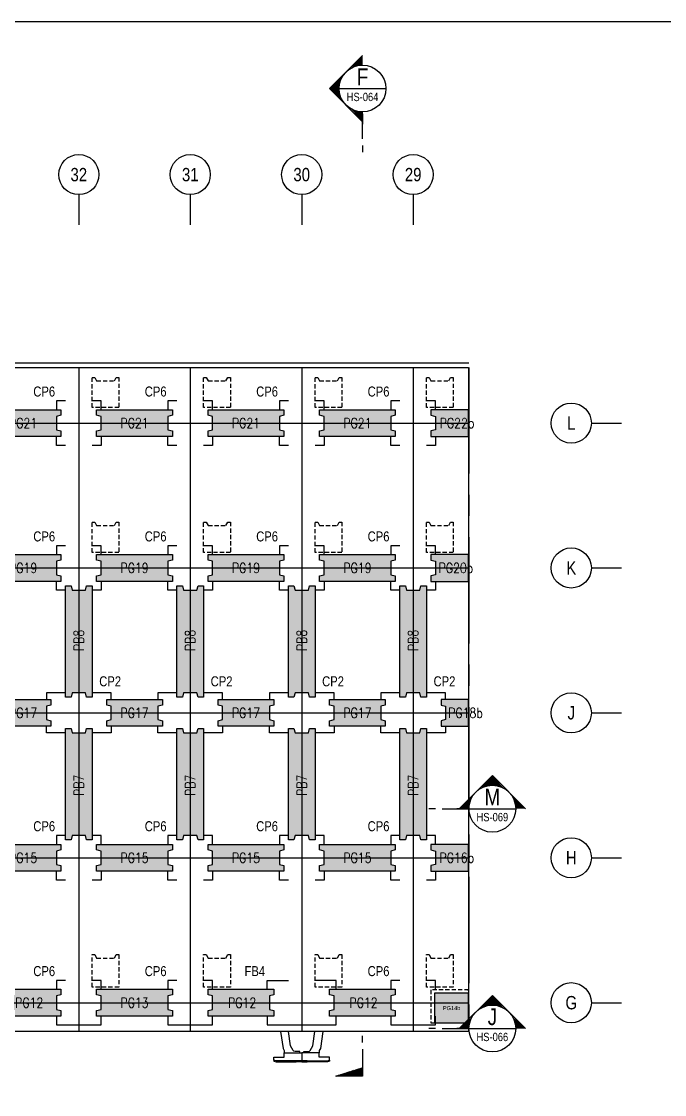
# Model space of a CAD drawing. Header units: millimetres. Extents: x 4668 to 40173, y -3560 to 14620.
# Drawn here: x 20074 to 22959, y 9806 to 14620 of the extents above; entities that cross this region are included whole.
import ezdxf
from ezdxf import colors
from ezdxf.entities.mleader import LeaderData, LeaderLine
from ezdxf.enums import TextEntityAlignment as Align
from ezdxf.math import Vec2, Vec3

# ---------------------------------------------------------------- set-up
doc = ezdxf.new("R2010")
doc.units = ezdxf.units.MM
for name, pattern in [('CENTER', [50.8, 31.75, -6.35, 6.35, -6.35]), ('DASHED', [19.05, 12.7, -6.35]), ('HIDDEN', [9.525, 6.35, -3.175])]:
    doc.linetypes.add(name, pattern=pattern)
doc.layers.get('0').transparency = 0.5
for name, color, linetype in [('DIM_03', 1, 'Continuous'), ('HB_SYMBOLS', 7, 'Continuous'), ('場鑄梁', 4, 'Continuous'), ('場鑄梁_虛線', 4, 'Continuous'), ('大樑編號', 2, 'Continuous'), ('底圖', 7, 'Continuous'), ('防舷材', 7, 'Continuous'), ('預鑄梁', 7, 'Continuous'), ('預鑄梁_TXT', 2, 'Continuous'), ('預鑄梁_外緣', 7, 'Continuous'), ('預鑄樁帽', 6, 'Continuous'), ('預鑄樁帽_TXT', 2, 'Continuous')]:
    doc.layers.add(name, color=color, linetype=linetype)
doc.layers.add('HB_0', color=7, linetype='Continuous', transparency=0.5)
doc.layers.add('預鑄梁_HATCH', color=253, linetype='Continuous', transparency=0.5)
doc.layers.get('預鑄樁帽').off()
doc.styles.get("Standard").update_dxf_attribs({"font": 'arial.ttf'})
doc.styles.add('結構平面-V3$0$STANDARD', font='ROMANS', dxfattribs={"width": 0.8, "bigfont": 'LCHINA.shx'})

# ---------------------------------------------------------------- blocks, each defined once
blk = doc.blocks.new('gr_t')
at = {"layer": 'HB_SYMBOLS', "color": 4, "linetype": 'Continuous'}
blk.add_line((0, -6), (0, -15), dxfattribs=at)
blk.add_circle((0, 0), 6, dxfattribs=at)
at = {"layer": 'HB_SYMBOLS', "color": 4, "linetype": 'Continuous', "width": 0.8}
blk.add_attdef('A', text='', height=4.5, dxfattribs=at).set_placement((0, 0), align=Align.MIDDLE)
blk = doc.blocks.new('HP1250-flat-1')
at = {"color": 7, "linetype": 'Continuous'}
for points in [[(-0.947, 1.35), (-0.838, 0.601), (-0.78, 0.5), (-0.78, 0.4)], [(0.947, 1.35), (0.838, 0.601), (0.78, 0.5), (0.78, 0.4)]]:
    blk.add_lwpolyline(points, dxfattribs=at)
for points in [[(-0.09, 0.4), (-0.09, 0.457, 0.414214), (-0.095, 0.462), (-0.298, 0.462, -0.272631), (-0.385, 0.512), (-0.5, 0.715), (-0.594, 1.35)], [(0.09, 0.4), (0.09, 0.457, -0.414214), (0.095, 0.462), (0.298, 0.462, 0.272631), (0.385, 0.512), (0.5, 0.715), (0.594, 1.35)]]:
    blk.add_lwpolyline(points, format="xyb", dxfattribs=at)
for points in [[(0, 0.4), (0, 0.04), (-1.144, 0.04), (-1.25, 0.072), (-1.25, 0.2), (-0.78, 0.2), (-0.78, 0.4)], [(-1.15, 0), (-0.75, 0), (-0.75, 0.04), (-1.144, 0.04), (-1.25, 0.072), (-1.25, 0.03)], [(-0.75, 0.04), (-0.75, 0), (-0.25, 0), (-0.25, 0.04)], [(0, 0.04), (0, 0), (-0.25, 0), (-0.25, 0.04)], [(0, 0.4), (0, 0.04), (1.144, 0.04), (1.25, 0.072), (1.25, 0.2), (0.78, 0.2), (0.78, 0.4)], [(0, 0.04), (0, 0), (0.25, 0), (0.25, 0.04)], [(0.75, 0.04), (0.75, 0), (0.25, 0), (0.25, 0.04)], [(1.15, 0), (0.75, 0), (0.75, 0.04), (1.144, 0.04), (1.25, 0.072), (1.25, 0.03)]]:
    blk.add_lwpolyline(points, close=True, dxfattribs=at)
blk = doc.blocks.new('CP2')
at = {"layer": '預鑄樁帽_TXT', "linetype": 'Continuous', "width": 0.8}
blk.add_text('CP2', height=45, dxfattribs=at).set_placement((-14.5, 241.6), align=Align.MIDDLE)
blk = doc.blocks.new('*X499')
at = {"color": 0, "linetype": 'Continuous'}
for p, q in [((79.88, 269.21), (80.31, 269.64)), ((80.06, 269.21), (80.57, 269.72)), ((80.24, 269.21), (80.83, 269.8)), ((80.41, 269.21), (81.09, 269.88)), ((80.59, 269.21), (81.34, 269.96)), ((80.77, 269.21), (81.6, 270.04)), ((80.94, 269.21), (81.86, 270.12)), ((81.12, 269.21), (82.11, 270.2)), ((81.3, 269.21), (82.37, 270.29)), ((81.47, 269.21), (82.63, 270.37)), ((81.65, 269.21), (82.89, 270.45)), ((81.83, 269.21), (83.14, 270.53)), ((82, 269.21), (83.4, 270.61)), ((82.18, 269.21), (83.66, 270.69)), ((82.36, 269.21), (83.91, 270.77)), ((82.53, 269.21), (84.17, 270.85)), ((82.71, 269.21), (84.43, 270.93)), ((82.89, 269.21), (84.69, 271.01)), ((83.06, 269.21), (84.94, 271.09)), ((83.24, 269.21), (85.2, 271.17)), ((83.42, 269.21), (85.46, 271.25)), ((83.59, 269.21), (85.71, 271.33)), ((83.77, 269.21), (85.97, 271.41)), ((83.95, 269.21), (86.23, 271.49)), ((84.12, 269.21), (86.49, 271.57)), ((84.3, 269.21), (86.74, 271.65)), ((84.48, 269.21), (86.93, 271.66)), ((84.65, 269.21), (86.93, 271.48)), ((84.83, 269.21), (86.93, 271.31)), ((85.01, 269.21), (86.93, 271.13)), ((85.19, 269.21), (86.93, 270.95)), ((85.36, 269.21), (86.93, 270.78)), ((85.54, 269.21), (86.93, 270.6)), ((85.72, 269.21), (86.93, 270.42)), ((85.89, 269.21), (86.93, 270.25)), ((86.07, 269.21), (86.93, 270.07)), ((86.25, 269.21), (86.93, 269.89)), ((86.42, 269.21), (86.93, 269.72)), ((79, 269.21), (79.03, 269.24)), ((79.17, 269.21), (79.29, 269.32)), ((79.35, 269.21), (79.54, 269.4)), ((79.53, 269.21), (79.8, 269.48)), ((79.71, 269.21), (80.06, 269.56)), ((86.6, 269.21), (86.93, 269.54)), ((86.78, 269.21), (86.93, 269.36))]:
    blk.add_line(p, q, dxfattribs=at)
blk = doc.blocks.new('SEND-n')
at = {"color": 3}
for p, q in [((8, 0), (0, 0)), ((10, 0), (12, 0))]:
    blk.add_line(p, q, dxfattribs=at)
at = {"color": 2, "linetype": 'Continuous'}
blk.add_lwpolyline([(0, 0), (0, 8), (2.5, 0)], close=True, dxfattribs=at)
at = {"color": 2, "linetype": 'Continuous', "rotation": 270}
blk.add_blockref('*X499', (-269.21, 86.93), dxfattribs=at)
blk = doc.blocks.new('SEC2U0-n')
at = {"color": 2, "linetype": 'Continuous'}
for p, q in [((-9.9, 0), (0, 9.9)), ((0, 9.9), (9.9, 0)), ((-7.51, 0), (-10.62, 0))]:
    blk.add_line(p, q, dxfattribs=at)
at = {"color": 3}
for p, q in [((-17, 0), (-19, 0)), ((-15, 0), (-7, 0))]:
    blk.add_line(p, q, dxfattribs=at)
at = {"color": 2, "linetype": 'Continuous'}
blk.add_circle((0, 0), 7, dxfattribs=at)
for points in [[(0, 9.9), (-3.5, 6.06), (-4.95, 4.95), (-4.26, 5.55)], [(0, 9.9), (-1.81, 6.76), (-3.5, 6.06), (-1.81, 6.76)], [(0, 9.9), (0, 7), (-1.81, 6.76), (-0.91, 6.94)], [(0, 9.9), (3.5, 6.06), (4.95, 4.95), (4.26, 5.55)], [(0, 9.9), (1.81, 6.76), (3.5, 6.06), (1.81, 6.76)], [(0, 9.9), (0, 7), (1.81, 6.76), (0.91, 6.94)], [(-9.9, 0), (-6.06, 3.5), (-4.95, 4.95), (-5.55, 4.26)], [(-9.9, 0), (-6.76, 1.81), (-6.06, 3.5), (-6.76, 1.81)], [(9.9, 0), (6.06, 3.5), (4.95, 4.95), (5.55, 4.26)], [(9.9, 0), (6.76, 1.81), (6.06, 3.5), (6.76, 1.81)], [(-9.9, 0), (-7, 0), (-6.76, 1.81), (-6.94, 0.91)], [(9.9, 0), (7, 0), (6.76, 1.81), (6.94, 0.91)]]:
    blk.add_solid(points, dxfattribs=at)
blk = doc.blocks.new('ST-n')
at = {"color": 2}
blk.add_line((-7, 0), (7, 0), dxfattribs=at)
blk.add_circle((0, 0), 7, dxfattribs=at)
at = {"color": 3, "width": 0.8}
blk.add_attdef('A', text='', height=4.5, dxfattribs=at).set_placement((0, 3.5), align=Align.MIDDLE)
at = {"color": 1, "width": 0.8}
blk.add_attdef('HB2002', text='', height=2.5, dxfattribs=at).set_placement((0, -2.5), align=Align.MIDDLE)
blk = doc.blocks.new('CP6')
at = {"layer": '預鑄樁帽_TXT', "linetype": 'Continuous', "width": 0.8}
blk.add_text('CP6', height=45, dxfattribs=at).set_placement((-265.3, 251.6), align=Align.MIDDLE)
blk = doc.blocks.new('FB4')
at = {"layer": '預鑄樁帽_TXT', "linetype": 'Continuous', "width": 0.8}
blk.add_text('FB4', height=45, dxfattribs=at).set_placement((-365.3, 241.6), align=Align.MIDDLE)
blk = doc.blocks.new('PB6')
at = {"layer": 'HB_0', "color": 1, "linetype": 'HIDDEN', "ltscale": 3}
blk.add_lwpolyline([(0, 0), (0, 146), (12, 146), (20, 130), (100, 130), (108, 146), (120, 146), (120, 0), (0, 0)], dxfattribs=at)
blk = doc.blocks.new('PB7')
at = {"layer": '預鑄梁_HATCH'}
blk.add_hatch(color=256, dxfattribs=at).paths.add_polyline_path([(-120, 10), (-95, 10), (-90, 30), (-30, 30), (-25, 10), (0, 10), (0, 510), (-25, 510), (-30, 490), (-90, 490), (-95, 510), (-120, 510)])
at = {"layer": '預鑄梁', "linetype": 'DASHED', "ltscale": 50}
blk.add_lwpolyline([(0, 10), (-25, 10), (-30, 30), (-90, 30), (-95, 10), (-120, 10), (-120, 510), (-95, 510), (-90, 490), (-30, 490), (-25, 510), (0, 510), (0, 10)], dxfattribs=at)
at = {"layer": '預鑄梁_外緣'}
blk.add_lwpolyline([(0, 10), (-25, 10), (-30, 30), (-90, 30), (-95, 10), (-120, 10), (-120, 510), (-95, 510), (-90, 490), (-30, 490), (-25, 510), (0, 510), (0, 10)], dxfattribs=at)
at = {"layer": '預鑄梁_TXT', "linetype": 'Continuous', "style": '結構平面-V3$0$STANDARD', "width": 0.8}
blk.add_text('PB7', height=45, rotation=90, dxfattribs=at).set_placement((-60, 255), align=Align.MIDDLE)
blk = doc.blocks.new('PB8')
at = {"layer": '預鑄梁_HATCH'}
blk.add_hatch(color=256, dxfattribs=at).paths.add_polyline_path([(-95, 500), (-120, 500), (-120, 0), (-95, 0), (-90, 20), (-30, 20), (-25, 0), (0, 0), (0, 500), (-25, 500), (-30, 480), (-90, 480)])
at = {"layer": '預鑄梁', "linetype": 'DASHED', "ltscale": 50}
blk.add_lwpolyline([(0, 0), (-25, 0), (-30, 20), (-90, 20), (-95, 0), (-120, 0), (-120, 500), (-95, 500), (-90, 480), (-30, 480), (-25, 500), (0, 500), (0, 0)], dxfattribs=at)
at = {"layer": '預鑄梁_外緣'}
blk.add_lwpolyline([(0, 0), (-25, 0), (-30, 20), (-90, 20), (-95, 0), (-120, 0), (-120, 500), (-95, 500), (-90, 480), (-30, 480), (-25, 500), (0, 500), (0, 0)], dxfattribs=at)
at = {"layer": '預鑄梁_TXT', "linetype": 'Continuous', "style": '結構平面-V3$0$STANDARD', "width": 0.8}
blk.add_text('PB8', height=45, rotation=90, dxfattribs=at).set_placement((-60, 255), align=Align.MIDDLE)
blk = doc.blocks.new('PB9')
at = {"layer": 'HB_0', "color": 1, "linetype": 'HIDDEN', "ltscale": 3}
blk.add_lwpolyline([(0, 136), (12, 136), (20, 120), (100, 120), (108, 136), (120, 136), (120, 0), (0, 0)], close=True, dxfattribs=at)
blk = doc.blocks.new('PB10')
at = {"layer": 'HB_0', "color": 1, "linetype": 'HIDDEN', "ltscale": 3}
blk.add_lwpolyline([(0, 135), (12, 135), (20, 119), (100, 119), (108, 135), (120, 135), (120, 0), (0, 0)], close=True, dxfattribs=at)
blk = doc.blocks.new('PG12')
at = {"layer": '預鑄梁_HATCH'}
blk.add_hatch(color=256, dxfattribs=at).paths.add_polyline_path([(295, 0), (295, 25), (275, 30), (275, 90), (295, 95), (295, 120), (0, 120), (0, 95), (20, 90), (20, 30), (0, 25), (0, 0)])
at = {"layer": '預鑄梁', "linetype": 'DASHED', "ltscale": 50}
blk.add_lwpolyline([(0, 0), (0, 25), (20, 30), (20, 90), (0, 95), (0, 120), (295, 120), (295, 95), (275, 90), (275, 30), (295, 25), (295, 0), (0, 0)], dxfattribs=at)
at = {"layer": '預鑄梁_外緣'}
blk.add_lwpolyline([(0, 0), (0, 25), (20, 30), (20, 90), (0, 95), (0, 120), (295, 120), (295, 95), (275, 90), (275, 30), (295, 25), (295, 0), (0, 0)], dxfattribs=at)
at = {"layer": '預鑄梁_TXT', "linetype": 'Continuous', "style": '結構平面-V3$0$STANDARD', "width": 0.8}
blk.add_text('PG12', height=45, rotation=0, dxfattribs=at).set_placement((152.5, 60), align=Align.MIDDLE)
blk = doc.blocks.new('PG13')
at = {"layer": '預鑄梁_HATCH'}
blk.add_hatch(color=256, dxfattribs=at).paths.add_polyline_path([(350, 0), (350, 25), (330, 30), (330, 90), (350, 95), (350, 120), (10, 120), (10, 95), (30, 90), (30, 30), (10, 25), (10, 0)])
at = {"layer": '預鑄梁', "linetype": 'DASHED', "ltscale": 50}
blk.add_lwpolyline([(10, 0), (10, 25), (30, 30), (30, 90), (10, 95), (10, 120), (350, 120), (350, 95), (330, 90), (330, 30), (350, 25), (350, 0), (10, 0)], dxfattribs=at)
at = {"layer": '預鑄梁_外緣'}
blk.add_lwpolyline([(10, 0), (10, 25), (30, 30), (30, 90), (10, 95), (10, 120), (350, 120), (350, 95), (330, 90), (330, 30), (350, 25), (350, 0), (10, 0)], dxfattribs=at)
at = {"layer": '預鑄梁_TXT', "linetype": 'Continuous', "style": '結構平面-V3$0$STANDARD', "width": 0.8}
blk.add_text('PG13', height=45, rotation=0, dxfattribs=at).set_placement((180, 60), align=Align.MIDDLE)
blk = doc.blocks.new('PG14b')
at = {"layer": 'HB_0'}
h = blk.add_hatch(color=253, dxfattribs=at)
h.dxf.hatch_style = 1
h.paths.add_polyline_path([(0, 102), (-153, 102), (-153, -30), (0, -30)])
at = {"layer": 'HB_0', "color": 1, "linetype": 'HIDDEN', "ltscale": 3}
blk.add_lwpolyline([(-169, -30), (0, -30), (0, 118), (-169, 118)], close=True, dxfattribs=at)
at = {"layer": 'HB_0', "color": 7}
blk.add_lwpolyline([(-153, -30), (0, -30), (0, 102), (-153, 102)], close=True, dxfattribs=at)
at = {"layer": '大樑編號', "linetype": 'Continuous', "width": 0.8}
blk.add_text('PG14b', height=18, rotation=360, dxfattribs=at).set_placement((-76.5, 36), align=Align.MIDDLE)
blk = doc.blocks.new('PG15')
at = {"layer": '預鑄梁_HATCH'}
blk.add_hatch(color=256, dxfattribs=at).paths.add_polyline_path([(10, 25), (10, 0), (350, 0), (350, 25), (330, 30), (330, 90), (350, 95), (350, 120), (10, 120), (10, 95), (30, 90), (30, 30)])
at = {"layer": '預鑄梁', "linetype": 'DASHED', "ltscale": 50}
blk.add_lwpolyline([(10, 0), (10, 25), (30, 30), (30, 90), (10, 95), (10, 120), (350, 120), (350, 95), (330, 90), (330, 30), (350, 25), (350, 0), (10, 0)], dxfattribs=at)
at = {"layer": '預鑄梁_外緣'}
blk.add_lwpolyline([(10, 0), (10, 25), (30, 30), (30, 90), (10, 95), (10, 120), (350, 120), (350, 95), (330, 90), (330, 30), (350, 25), (350, 0), (10, 0)], dxfattribs=at)
at = {"layer": '預鑄梁_TXT', "linetype": 'Continuous', "style": '結構平面-V3$0$STANDARD', "width": 0.8}
blk.add_text('PG15', height=45, rotation=0, dxfattribs=at).set_placement((180, 60), align=Align.MIDDLE)
blk = doc.blocks.new('PG16b')
at = {"layer": '預鑄梁_HATCH'}
blk.add_hatch(color=256, dxfattribs=at).paths.add_polyline_path([(-169, 25), (-169, 0), (0, 0), (0, 120), (-169, 120), (-169, 95), (-149, 90), (-149, 30)])
at = {"layer": '預鑄梁', "linetype": 'DASHED', "ltscale": 50}
blk.add_lwpolyline([(0, 0), (0, 120), (-169, 120), (-169, 95), (-149, 90), (-149, 30), (-169, 25), (-169, 0)], close=True, dxfattribs=at)
at = {"layer": '預鑄梁_外緣'}
blk.add_lwpolyline([(0, 0), (0, 120), (-169, 120), (-169, 95), (-149, 90), (-149, 30), (-169, 25), (-169, 0)], close=True, dxfattribs=at)
at = {"layer": '預鑄梁_TXT', "linetype": 'Continuous', "style": '結構平面-V3$0$STANDARD', "width": 0.8}
blk.add_text('PG16b', height=45, rotation=360, dxfattribs=at).set_placement((-53, 60), align=Align.MIDDLE)
blk = doc.blocks.new('PG17')
at = {"layer": '預鑄梁_HATCH'}
blk.add_hatch(color=256, dxfattribs=at).paths.add_polyline_path([(250, 0), (250, 25), (230, 30), (230, 90), (250, 95), (250, 120), (0, 120), (0, 95), (20, 90), (20, 30), (0, 25), (0, 0)])
at = {"layer": '預鑄梁', "linetype": 'DASHED', "ltscale": 50}
blk.add_lwpolyline([(0, 0), (0, 25), (20, 30), (20, 90), (0, 95), (0, 120), (250, 120), (250, 95), (230, 90), (230, 30), (250, 25), (250, 0), (0, 0)], dxfattribs=at)
at = {"layer": '預鑄梁_外緣'}
blk.add_lwpolyline([(0, 0), (0, 25), (20, 30), (20, 90), (0, 95), (0, 120), (250, 120), (250, 95), (230, 90), (230, 30), (250, 25), (250, 0), (0, 0)], dxfattribs=at)
at = {"layer": '預鑄梁_TXT', "linetype": 'Continuous', "style": '結構平面-V3$0$STANDARD', "width": 0.8}
blk.add_text('PG17', height=45, rotation=0, dxfattribs=at).set_placement((125, 60), align=Align.MIDDLE)
blk = doc.blocks.new('PG18b')
at = {"layer": '預鑄梁_HATCH'}
blk.add_hatch(color=256, dxfattribs=at).paths.add_polyline_path([(124, 120), (124, 0), (0, 0), (0, 25), (20, 30), (20, 90), (0, 95), (0, 120)])
at = {"layer": '預鑄梁', "linetype": 'DASHED', "ltscale": 50}
blk.add_lwpolyline([(124, 0), (124, 120), (0, 120), (0, 95), (20, 90), (20, 30), (0, 25), (0, 0)], close=True, dxfattribs=at)
at = {"layer": '預鑄梁_外緣'}
blk.add_lwpolyline([(124, 0), (124, 120), (0, 120), (0, 95), (20, 90), (20, 30), (0, 25), (0, 0)], close=True, dxfattribs=at)
at = {"layer": '預鑄梁_TXT', "linetype": 'Continuous', "style": '結構平面-V3$0$STANDARD', "width": 0.8}
blk.add_text('PG18b', height=45, rotation=360, dxfattribs=at).set_placement((110, 60), align=Align.MIDDLE)
blk = doc.blocks.new('PG19')
at = {"layer": '預鑄梁_HATCH'}
blk.add_hatch(color=256, dxfattribs=at).paths.add_polyline_path([(10, 25), (10, 0), (350, 0), (350, 25), (330, 30), (330, 90), (350, 95), (350, 120), (10, 120), (10, 95), (30, 90), (30, 30)])
at = {"layer": '預鑄梁', "linetype": 'DASHED', "ltscale": 50}
blk.add_lwpolyline([(10, 0), (10, 25), (30, 30), (30, 90), (10, 95), (10, 120), (350, 120), (350, 95), (330, 90), (330, 30), (350, 25), (350, 0), (10, 0)], dxfattribs=at)
at = {"layer": '預鑄梁_外緣'}
blk.add_lwpolyline([(10, 0), (10, 25), (30, 30), (30, 90), (10, 95), (10, 120), (350, 120), (350, 95), (330, 90), (330, 30), (350, 25), (350, 0), (10, 0)], dxfattribs=at)
at = {"layer": '預鑄梁_TXT', "linetype": 'Continuous', "style": '結構平面-V3$0$STANDARD', "width": 0.8}
blk.add_text('PG19', height=45, rotation=0, dxfattribs=at).set_placement((180, 60), align=Align.MIDDLE)
blk = doc.blocks.new('PG20b')
at = {"layer": '預鑄梁_HATCH'}
blk.add_hatch(color=256, dxfattribs=at).paths.add_polyline_path([(-169, 25), (-169, 0), (0, 0), (0, 120), (-169, 120), (-169, 95), (-149, 90), (-149, 30)])
at = {"layer": '預鑄梁', "linetype": 'DASHED', "ltscale": 50}
blk.add_lwpolyline([(0, 0), (0, 120), (-169, 120), (-169, 95), (-149, 90), (-149, 30), (-169, 25), (-169, 0)], close=True, dxfattribs=at)
at = {"layer": '預鑄梁_外緣'}
blk.add_lwpolyline([(0, 0), (0, 120), (-169, 120), (-169, 95), (-149, 90), (-149, 30), (-169, 25), (-169, 0)], close=True, dxfattribs=at)
at = {"layer": '預鑄梁_TXT', "linetype": 'Continuous', "style": '結構平面-V3$0$STANDARD', "width": 0.8}
blk.add_text('PG20b', height=45, rotation=360, dxfattribs=at).set_placement((-56.9, 60), align=Align.MIDDLE)
blk = doc.blocks.new('PG21')
at = {"layer": '預鑄梁_HATCH'}
blk.add_hatch(color=256, dxfattribs=at).paths.add_polyline_path([(10, 25), (10, 0), (350, 0), (350, 25), (330, 30), (330, 90), (350, 95), (350, 120), (10, 120), (10, 95), (30, 90), (30, 30)])
at = {"layer": '預鑄梁', "linetype": 'DASHED', "ltscale": 50}
blk.add_lwpolyline([(10, 0), (10, 25), (30, 30), (30, 90), (10, 95), (10, 120), (350, 120), (350, 95), (330, 90), (330, 30), (350, 25), (350, 0), (10, 0)], dxfattribs=at)
at = {"layer": '預鑄梁_外緣'}
blk.add_lwpolyline([(10, 0), (10, 25), (30, 30), (30, 90), (10, 95), (10, 120), (350, 120), (350, 95), (330, 90), (330, 30), (350, 25), (350, 0), (10, 0)], dxfattribs=at)
at = {"layer": '預鑄梁_TXT', "linetype": 'Continuous', "style": '結構平面-V3$0$STANDARD', "width": 0.8}
blk.add_text('PG21', height=45, rotation=0, dxfattribs=at).set_placement((180, 60), align=Align.MIDDLE)
blk = doc.blocks.new('PG22b')
at = {"layer": '預鑄梁_HATCH'}
blk.add_hatch(color=256, dxfattribs=at).paths.add_polyline_path([(-169, 25), (-169, 0), (0, 0), (0, 120), (-169, 120), (-169, 95), (-149, 90), (-149, 30)])
at = {"layer": '預鑄梁', "linetype": 'DASHED', "ltscale": 50}
blk.add_lwpolyline([(0, 0), (0, 120), (-169, 120), (-169, 95), (-149, 90), (-149, 30), (-169, 25), (-169, 0)], close=True, dxfattribs=at)
at = {"layer": '預鑄梁_外緣'}
blk.add_lwpolyline([(0, 0), (0, 120), (-169, 120), (-169, 95), (-149, 90), (-149, 30), (-169, 25), (-169, 0)], close=True, dxfattribs=at)
at = {"layer": '預鑄梁_TXT', "linetype": 'Continuous', "style": '結構平面-V3$0$STANDARD', "width": 0.8}
blk.add_text('PG22b', height=45, rotation=360, dxfattribs=at).set_placement((-52, 60), align=Align.MIDDLE)

msp = doc.modelspace()

# ---------------------------------------------------------------- linework, layer by layer
at = {"layer": 'Defpoints', "color": 217, "true_color": 0x93278f}
msp.add_lwpolyline([(28338.213, 7667.236), (25345.713, 7667.236), (25345.713, 6332.236), (16503.213, 6332.236), (16503.213, 14619.736), (28338.213, 14619.736)], close=True, dxfattribs=at)
at = {"layer": '場鑄梁'}
for points in [[(20271.543, 12918.16), (20231.543, 12918.16), (20231.543, 12878.16)], [(20431.543, 12878.16), (20431.543, 12918.16), (20391.543, 12918.16)], [(20771.543, 12918.16), (20731.543, 12918.16), (20731.543, 12878.16)], [(20931.543, 12878.16), (20931.543, 12918.16), (20891.543, 12918.16)], [(21271.543, 12918.16), (21231.543, 12918.16), (21231.543, 12878.16)], [(21431.543, 12878.16), (21431.543, 12918.16), (21391.543, 12918.16)], [(21771.543, 12918.16), (21731.543, 12918.16), (21731.543, 12878.16)], [(21931.543, 12878.16), (21931.543, 12918.16), (21891.543, 12918.16)], [(20271.543, 12718.16), (20231.543, 12718.16), (20231.543, 12758.16)], [(20431.543, 12758.16), (20431.543, 12718.16), (20391.543, 12718.16)], [(20771.543, 12718.16), (20731.543, 12718.16), (20731.543, 12758.16)], [(20931.543, 12758.16), (20931.543, 12718.16), (20891.543, 12718.16)], [(21271.543, 12718.16), (21231.543, 12718.16), (21231.543, 12758.16)], [(21431.543, 12758.16), (21431.543, 12718.16), (21391.543, 12718.16)], [(21771.543, 12718.16), (21731.543, 12718.16), (21731.543, 12758.16)], [(21931.543, 12758.16), (21931.543, 12718.16), (21891.543, 12718.16)], [(20271.543, 12268.16), (20231.543, 12268.16), (20231.543, 12228.16)], [(20431.543, 12228.16), (20431.543, 12268.16), (20391.543, 12268.16)], [(20771.543, 12268.16), (20731.543, 12268.16), (20731.543, 12228.16)], [(20931.543, 12228.16), (20931.543, 12268.16), (20891.543, 12268.16)], [(21271.543, 12268.16), (21231.543, 12268.16), (21231.543, 12228.16)], [(21431.543, 12228.16), (21431.543, 12268.16), (21391.543, 12268.16)], [(21771.543, 12268.16), (21731.543, 12268.16), (21731.543, 12228.16)], [(21931.543, 12228.16), (21931.543, 12268.16), (21891.543, 12268.16)], [(20271.543, 12068.16), (20231.543, 12068.16), (20231.543, 12108.16)], [(20431.543, 12108.16), (20431.543, 12068.16), (20391.543, 12068.16)], [(20771.543, 12068.16), (20731.543, 12068.16), (20731.543, 12108.16)], [(20931.543, 12108.16), (20931.543, 12068.16), (20891.543, 12068.16)], [(21271.543, 12068.16), (21231.543, 12068.16), (21231.543, 12108.16)], [(21431.543, 12108.16), (21431.543, 12068.16), (21391.543, 12068.16)], [(21771.543, 12068.16), (21731.543, 12068.16), (21731.543, 12108.16)], [(21931.543, 12108.16), (21931.543, 12068.16), (21891.543, 12068.16)], [(20271.543, 11608.16), (20186.543, 11608.16), (20186.543, 11578.16)], [(20476.543, 11578.16), (20476.543, 11608.16), (20391.543, 11608.16)], [(20771.543, 11608.16), (20686.543, 11608.16), (20686.543, 11578.16)], [(20976.543, 11578.16), (20976.543, 11608.16), (20891.543, 11608.16)], [(21271.543, 11608.16), (21186.543, 11608.16), (21186.543, 11578.16)], [(21476.543, 11578.16), (21476.543, 11608.16), (21391.543, 11608.16)], [(21771.543, 11608.16), (21686.543, 11608.16), (21686.543, 11578.16)], [(21976.543, 11578.16), (21976.543, 11608.16), (21891.543, 11608.16)], [(20271.543, 11428.16), (20186.543, 11428.16), (20186.543, 11458.16)], [(20476.543, 11458.16), (20476.543, 11428.16), (20391.543, 11428.16)], [(20771.543, 11428.16), (20686.543, 11428.16), (20686.543, 11458.16)], [(20976.543, 11458.16), (20976.543, 11428.16), (20891.543, 11428.16)], [(21271.543, 11428.16), (21186.543, 11428.16), (21186.543, 11458.16)], [(21476.543, 11458.16), (21476.543, 11428.16), (21391.543, 11428.16)], [(21771.543, 11428.16), (21686.543, 11428.16), (21686.543, 11458.16)], [(21976.543, 11458.16), (21976.543, 11428.16), (21891.543, 11428.16)], [(20271.543, 10968.16), (20231.543, 10968.16), (20231.543, 10928.16)], [(20431.543, 10928.16), (20431.543, 10968.16), (20391.543, 10968.16)], [(20771.543, 10968.16), (20731.543, 10968.16), (20731.543, 10928.16)], [(20931.543, 10928.16), (20931.543, 10968.16), (20891.543, 10968.16)], [(21271.543, 10968.16), (21231.543, 10968.16), (21231.543, 10928.16)], [(21431.543, 10928.16), (21431.543, 10968.16), (21391.543, 10968.16)], [(21771.543, 10968.16), (21731.543, 10968.16), (21731.543, 10928.16)], [(21931.543, 10928.16), (21931.543, 10968.16), (21891.543, 10968.16)], [(20271.543, 10768.16), (20231.543, 10768.16), (20231.543, 10808.16)], [(20431.543, 10808.16), (20431.543, 10768.16), (20391.543, 10768.16)], [(20771.543, 10768.16), (20731.543, 10768.16), (20731.543, 10808.16)], [(20931.543, 10808.16), (20931.543, 10768.16), (20891.543, 10768.16)], [(21271.543, 10768.16), (21231.543, 10768.16), (21231.543, 10808.16)], [(21431.543, 10808.16), (21431.543, 10768.16), (21391.543, 10768.16)], [(21771.543, 10768.16), (21731.543, 10768.16), (21731.543, 10808.16)], [(21931.543, 10808.16), (21931.543, 10768.16), (21891.543, 10768.16)], [(20271.543, 10318.16), (20231.543, 10318.16), (20231.543, 10278.16)], [(20431.543, 10278.16), (20431.543, 10318.16), (20391.543, 10318.16)], [(20771.543, 10318.16), (20731.543, 10318.16), (20731.543, 10278.16)], [(20931.543, 10278.16), (20931.543, 10318.16), (20891.543, 10318.16)], [(21176.543, 10278.16), (21176.543, 10318.16), (21271.543, 10318.16)], [(21486.543, 10278.16), (21486.543, 10318.16), (21391.543, 10318.16)], [(21771.543, 10318.16), (21731.543, 10318.16), (21731.543, 10278.16)], [(21931.543, 10278.16), (21931.543, 10318.16), (21891.543, 10318.16)], [(20231.543, 10158.16), (20231.543, 10118.16), (20431.543, 10118.16), (20431.543, 10158.16)], [(20731.543, 10158.16), (20731.543, 10118.16), (20931.543, 10118.16), (20931.543, 10158.16)], [(21176.543, 10158.16), (21176.543, 10118.16), (21486.543, 10118.16), (21486.543, 10158.16)], [(21731.543, 10158.16), (21731.543, 10118.16), (21931.543, 10118.16), (21931.543, 10158.16)]]:
    msp.add_lwpolyline(points, dxfattribs=at)
at = {"layer": '場鑄梁_虛線', "linetype": 'DASHED', "ltscale": 50}
for points in [[(20271.543, 12918.16), (20231.543, 12918.16), (20231.543, 12878.16)], [(20431.543, 12878.16), (20431.543, 12918.16), (20391.543, 12918.16)], [(20771.543, 12918.16), (20731.543, 12918.16), (20731.543, 12878.16)], [(20931.543, 12878.16), (20931.543, 12918.16), (20891.543, 12918.16)], [(21271.543, 12918.16), (21231.543, 12918.16), (21231.543, 12878.16)], [(21431.543, 12878.16), (21431.543, 12918.16), (21391.543, 12918.16)], [(21771.543, 12918.16), (21731.543, 12918.16), (21731.543, 12878.16)], [(21931.543, 12878.16), (21931.543, 12918.16), (21891.543, 12918.16)], [(20271.543, 12718.16), (20231.543, 12718.16), (20231.543, 12758.16)], [(20431.543, 12758.16), (20431.543, 12718.16), (20391.543, 12718.16)], [(20771.543, 12718.16), (20731.543, 12718.16), (20731.543, 12758.16)], [(20931.543, 12758.16), (20931.543, 12718.16), (20891.543, 12718.16)], [(21271.543, 12718.16), (21231.543, 12718.16), (21231.543, 12758.16)], [(21431.543, 12758.16), (21431.543, 12718.16), (21391.543, 12718.16)], [(21771.543, 12718.16), (21731.543, 12718.16), (21731.543, 12758.16)], [(21931.543, 12758.16), (21931.543, 12718.16), (21891.543, 12718.16)], [(20271.543, 12268.16), (20231.543, 12268.16), (20231.543, 12228.16)], [(20431.543, 12228.16), (20431.543, 12268.16), (20391.543, 12268.16)], [(20771.543, 12268.16), (20731.543, 12268.16), (20731.543, 12228.16)], [(20931.543, 12228.16), (20931.543, 12268.16), (20891.543, 12268.16)], [(21271.543, 12268.16), (21231.543, 12268.16), (21231.543, 12228.16)], [(21431.543, 12228.16), (21431.543, 12268.16), (21391.543, 12268.16)], [(21771.543, 12268.16), (21731.543, 12268.16), (21731.543, 12228.16)], [(21931.543, 12228.16), (21931.543, 12268.16), (21891.543, 12268.16)], [(20271.543, 12068.16), (20231.543, 12068.16), (20231.543, 12108.16)], [(20431.543, 12108.16), (20431.543, 12068.16), (20391.543, 12068.16)], [(20771.543, 12068.16), (20731.543, 12068.16), (20731.543, 12108.16)], [(20931.543, 12108.16), (20931.543, 12068.16), (20891.543, 12068.16)], [(21271.543, 12068.16), (21231.543, 12068.16), (21231.543, 12108.16)], [(21431.543, 12108.16), (21431.543, 12068.16), (21391.543, 12068.16)], [(21771.543, 12068.16), (21731.543, 12068.16), (21731.543, 12108.16)], [(21931.543, 12108.16), (21931.543, 12068.16), (21891.543, 12068.16)], [(20271.543, 11608.16), (20186.543, 11608.16), (20186.543, 11578.16)], [(20476.543, 11578.16), (20476.543, 11608.16), (20391.543, 11608.16)], [(20771.543, 11608.16), (20686.543, 11608.16), (20686.543, 11578.16)], [(20976.543, 11578.16), (20976.543, 11608.16), (20891.543, 11608.16)], [(21271.543, 11608.16), (21186.543, 11608.16), (21186.543, 11578.16)], [(21476.543, 11578.16), (21476.543, 11608.16), (21391.543, 11608.16)], [(21771.543, 11608.16), (21686.543, 11608.16), (21686.543, 11578.16)], [(21976.543, 11578.16), (21976.543, 11608.16), (21891.543, 11608.16)], [(20271.543, 11428.16), (20186.543, 11428.16), (20186.543, 11458.16)], [(20476.543, 11458.16), (20476.543, 11428.16), (20391.543, 11428.16)], [(20771.543, 11428.16), (20686.543, 11428.16), (20686.543, 11458.16)], [(20976.543, 11458.16), (20976.543, 11428.16), (20891.543, 11428.16)], [(21271.543, 11428.16), (21186.543, 11428.16), (21186.543, 11458.16)], [(21476.543, 11458.16), (21476.543, 11428.16), (21391.543, 11428.16)], [(21771.543, 11428.16), (21686.543, 11428.16), (21686.543, 11458.16)], [(21976.543, 11458.16), (21976.543, 11428.16), (21891.543, 11428.16)], [(20271.543, 10968.16), (20231.543, 10968.16), (20231.543, 10928.16)], [(20431.543, 10928.16), (20431.543, 10968.16), (20391.543, 10968.16)], [(20771.543, 10968.16), (20731.543, 10968.16), (20731.543, 10928.16)], [(20931.543, 10928.16), (20931.543, 10968.16), (20891.543, 10968.16)], [(21271.543, 10968.16), (21231.543, 10968.16), (21231.543, 10928.16)], [(21431.543, 10928.16), (21431.543, 10968.16), (21391.543, 10968.16)], [(21771.543, 10968.16), (21731.543, 10968.16), (21731.543, 10928.16)], [(21931.543, 10928.16), (21931.543, 10968.16), (21891.543, 10968.16)], [(20271.543, 10768.16), (20231.543, 10768.16), (20231.543, 10808.16)], [(20431.543, 10808.16), (20431.543, 10768.16), (20391.543, 10768.16)], [(20771.543, 10768.16), (20731.543, 10768.16), (20731.543, 10808.16)], [(20931.543, 10808.16), (20931.543, 10768.16), (20891.543, 10768.16)], [(21271.543, 10768.16), (21231.543, 10768.16), (21231.543, 10808.16)], [(21431.543, 10808.16), (21431.543, 10768.16), (21391.543, 10768.16)], [(21771.543, 10768.16), (21731.543, 10768.16), (21731.543, 10808.16)], [(21931.543, 10808.16), (21931.543, 10768.16), (21891.543, 10768.16)], [(20271.543, 10318.16), (20231.543, 10318.16), (20231.543, 10278.16)], [(20431.543, 10278.16), (20431.543, 10318.16), (20391.543, 10318.16)], [(20771.543, 10318.16), (20731.543, 10318.16), (20731.543, 10278.16)], [(20931.543, 10278.16), (20931.543, 10318.16), (20891.543, 10318.16)], [(21176.543, 10278.16), (21176.543, 10318.16), (21271.543, 10318.16)], [(21486.543, 10278.16), (21486.543, 10318.16), (21391.543, 10318.16)], [(21771.543, 10318.16), (21731.543, 10318.16), (21731.543, 10278.16)], [(21931.543, 10278.16), (21931.543, 10318.16), (21891.543, 10318.16)], [(20231.543, 10158.16), (20231.543, 10118.16), (20431.543, 10118.16), (20431.543, 10158.16)], [(20731.543, 10158.16), (20731.543, 10118.16), (20931.543, 10118.16), (20931.543, 10158.16)], [(21176.543, 10158.16), (21176.543, 10118.16), (21486.543, 10118.16), (21486.543, 10158.16)], [(21731.543, 10158.16), (21731.543, 10118.16), (21931.543, 10118.16), (21931.543, 10158.16)]]:
    msp.add_lwpolyline(points, dxfattribs=at)
at = {"layer": '底圖'}
msp.add_line((17581.543, 13088.16), (22081.543, 13088.159), dxfattribs=at)
at = {"layer": '底圖', "color": 252, "linetype": 'CENTER', "ltscale": 150}
for p, q in [((20331.543, 13068.16), (20331.543, 10088.16)), ((20831.543, 13068.16), (20831.543, 10088.16)), ((21331.543, 13068.16), (21331.543, 10088.16)), ((21831.543, 13068.16), (21831.543, 10088.16)), ((17582.543, 12818.16), (22081.543, 12818.16)), ((17582.543, 12168.16), (22081.543, 12168.16)), ((17582.543, 11518.16), (22081.543, 11518.16)), ((17582.543, 10868.16), (22081.543, 10868.16)), ((17582.543, 10218.16), (22081.543, 10218.16))]:
    msp.add_line(p, q, dxfattribs=at)
at = {"layer": '底圖', "linetype": 'CENTER', "ltscale": 15}
msp.add_line((22081.543, 13068.16), (22081.543, 10088.16), dxfattribs=at)
at = {"layer": '底圖', "color": 4, "linetype": 'Continuous'}
msp.add_lwpolyline([(22080.543, 13068.16), (22080.543, 10088.16), (17582.543, 10088.16), (17582.543, 13068.16), (22080.543, 13068.16)], dxfattribs=at)

# ---------------------------------------------------------------- block references
at = {"layer": 'DIM_03', "xscale": 14.99999999999999, "yscale": 14.99999999999999, "zscale": 14.99999999999999}
for p, rotation in [((21604.51, 14318.735), 90.00000086103375), ((22186.869, 11088.16), 8.610337444451461e-07), ((22186.869, 10102.045), 8.610337444451461e-07)]:
    msp.add_blockref('SEC2U0-n', p, dxfattribs=dict(at, rotation=rotation))
at = {"layer": 'DIM_03', "linetype": 'Continuous'}
ref = msp.add_blockref('ST-n', (21604.51, 14318.735), dxfattribs=dict(at, xscale=14.99999999999999, yscale=14.99999999999999, zscale=14.99999999999999, rotation=7.778254040857746e-07))
ref.add_attrib('HB2002', 'HS-064', dxfattribs={"layer": '0', "color": 1, "height": 37.5, "rotation": 359.999999, "width": 0.8}).set_placement((21604.51, 14281.235), align=Align.MIDDLE)
ref.add_attrib('A', 'F', dxfattribs={"layer": '0', "color": 3, "height": 75, "rotation": 359.999999, "width": 0.8}).set_placement((21604.51, 14371.235), align=Align.MIDDLE)
ref = msp.add_blockref('ST-n', (22186.869, 11088.16), dxfattribs=dict(at, xscale=14.99999999999999, yscale=14.99999999999999, zscale=14.99999999999999, rotation=7.778253450905704e-07))
ref.add_attrib('HB2002', 'HS-069', dxfattribs={"layer": '0', "color": 1, "height": 37.5, "rotation": 359.999999, "width": 0.8}).set_placement((22186.869, 11050.66), align=Align.MIDDLE)
ref.add_attrib('A', 'M', dxfattribs={"layer": '0', "color": 3, "height": 75, "rotation": 359.999999, "width": 0.8}).set_placement((22186.869, 11140.66), align=Align.MIDDLE)
ref = msp.add_blockref('ST-n', (22186.869, 10102.045), dxfattribs=dict(at, xscale=14.99999999999999, yscale=14.99999999999999, zscale=14.99999999999999, rotation=7.778253450905704e-07))
ref.add_attrib('HB2002', 'HS-066', dxfattribs={"layer": '0', "color": 1, "height": 37.5, "rotation": 359.999999, "width": 0.8}).set_placement((22186.869, 10064.545), align=Align.MIDDLE)
ref.add_attrib('A', 'J', dxfattribs={"layer": '0', "color": 3, "height": 75, "rotation": 359.999999, "width": 0.8}).set_placement((22186.869, 10154.545), align=Align.MIDDLE)
at = {"layer": 'DIM_03', "linetype": 'Continuous', "xscale": 14.99999999999999, "yscale": 14.99999999999999, "zscale": 14.99999999999999, "rotation": 90.00000086094916}
msp.add_blockref('SEND-n', (21604.51, 9888.996), dxfattribs=at)
at = {"layer": '底圖'}
ref = msp.add_blockref('gr_t', (20331.543, 13932.85), dxfattribs=dict(at, xscale=15, yscale=15, zscale=15))
ref.add_attrib('A', '32', dxfattribs={"layer": 'HB_SYMBOLS', "color": 4, "linetype": 'Continuous', "height": 60, "width": 0.8}).set_placement((20331.543, 13932.85), align=Align.MIDDLE)
ref = msp.add_blockref('gr_t', (20831.543, 13932.85), dxfattribs=dict(at, xscale=15, yscale=15, zscale=15))
ref.add_attrib('A', '31', dxfattribs={"layer": 'HB_SYMBOLS', "color": 4, "linetype": 'Continuous', "height": 60, "width": 0.8}).set_placement((20831.543, 13932.85), align=Align.MIDDLE)
ref = msp.add_blockref('gr_t', (21331.543, 13932.85), dxfattribs=dict(at, xscale=15, yscale=15, zscale=15))
ref.add_attrib('A', '30', dxfattribs={"layer": 'HB_SYMBOLS', "color": 4, "linetype": 'Continuous', "height": 60, "width": 0.8}).set_placement((21331.543, 13932.85), align=Align.MIDDLE)
ref = msp.add_blockref('gr_t', (21831.543, 13932.85), dxfattribs=dict(at, xscale=15, yscale=15, zscale=15))
ref.add_attrib('A', '29', dxfattribs={"layer": 'HB_SYMBOLS', "color": 4, "linetype": 'Continuous', "height": 60, "width": 0.8}).set_placement((21831.543, 13932.85), align=Align.MIDDLE)
ref = msp.add_blockref('gr_t', (22540.965, 12818.16), dxfattribs=dict(at, xscale=15, yscale=15, zscale=15, rotation=90))
ref.add_attrib('A', 'L', dxfattribs={"layer": 'HB_SYMBOLS', "color": 4, "linetype": 'Continuous', "height": 60, "width": 0.8}).set_placement((22540.965, 12818.16), align=Align.MIDDLE)
ref = msp.add_blockref('gr_t', (22540.965, 12168.16), dxfattribs=dict(at, xscale=15, yscale=15, zscale=15, rotation=90))
ref.add_attrib('A', 'K', dxfattribs={"layer": 'HB_SYMBOLS', "color": 4, "linetype": 'Continuous', "height": 60, "width": 0.8}).set_placement((22540.965, 12168.16), align=Align.MIDDLE)
ref = msp.add_blockref('gr_t', (22540.965, 11518.16), dxfattribs=dict(at, xscale=15, yscale=15, zscale=15, rotation=90))
ref.add_attrib('A', 'J', dxfattribs={"layer": 'HB_SYMBOLS', "color": 4, "linetype": 'Continuous', "height": 60, "width": 0.8}).set_placement((22540.965, 11518.16), align=Align.MIDDLE)
ref = msp.add_blockref('gr_t', (22540.965, 10868.16), dxfattribs=dict(at, xscale=15, yscale=15, zscale=15, rotation=90))
ref.add_attrib('A', 'H', dxfattribs={"layer": 'HB_SYMBOLS', "color": 4, "linetype": 'Continuous', "height": 60, "width": 0.8}).set_placement((22540.965, 10868.16), align=Align.MIDDLE)
ref = msp.add_blockref('gr_t', (22540.965, 10218.16), dxfattribs=dict(at, xscale=15, yscale=15, zscale=15, rotation=90))
ref.add_attrib('A', 'G', dxfattribs={"layer": 'HB_SYMBOLS', "color": 4, "linetype": 'Continuous', "height": 60, "width": 0.8}).set_placement((22540.965, 10218.16), align=Align.MIDDLE)
at = {"layer": '防舷材', "xscale": 100, "yscale": 100, "zscale": 100}
msp.add_blockref('HP1250-flat-1', (21331.543, 9953.16), dxfattribs=at)
at = {"layer": '預鑄梁'}
for name, p in [('PB10', (20391.543, 12888.16)), ('PB10', (20891.543, 12888.16)), ('PB10', (21391.543, 12888.16)), ('PB10', (21891.543, 12888.16)), ('PG21', (19901.543, 12758.16)), ('PG21', (20401.543, 12758.16)), ('PG21', (20901.543, 12758.16)), ('PG21', (21401.543, 12758.16)), ('PG22b', (22080.543, 12758.16)), ('PB9', (20391.543, 12238.16)), ('PB9', (20891.543, 12238.16)), ('PB9', (21391.543, 12238.16)), ('PB9', (21891.543, 12238.16)), ('PG19', (19901.543, 12108.16)), ('PG19', (20401.543, 12108.16)), ('PG19', (20901.543, 12108.16)), ('PG19', (21401.543, 12108.16)), ('PG20b', (22080.543, 12108.16)), ('PB8', (20391.543, 11588.16)), ('PB8', (20891.543, 11588.16)), ('PB8', (21391.543, 11588.16)), ('PB8', (21891.543, 11588.16)), ('PG17', (19956.543, 11458.16)), ('PG17', (20456.543, 11458.16)), ('PG17', (20956.543, 11458.16)), ('PG17', (21456.543, 11458.16)), ('PG18b', (21956.543, 11458.16)), ('PB7', (20391.543, 10938.16)), ('PB7', (20891.543, 10938.16)), ('PB7', (21391.543, 10938.16)), ('PB7', (21891.543, 10938.16)), ('PG15', (19901.543, 10808.16)), ('PG15', (20401.543, 10808.16)), ('PG15', (20901.543, 10808.16)), ('PG15', (21401.543, 10808.16)), ('PG16b', (22080.543, 10808.16)), ('PB6', (20391.543, 10288.16)), ('PB6', (20891.543, 10288.16)), ('PB6', (21391.543, 10288.16)), ('PB6', (21891.543, 10288.16)), ('PG12', (19956.543, 10158.16)), ('PG13', (20401.543, 10158.16)), ('PG12', (20911.543, 10158.16)), ('PG12', (21456.543, 10158.16)), ('PG14b', (22080.543, 10158.16))]:
    msp.add_blockref(name, p, dxfattribs=at)
at = {"layer": '預鑄樁帽'}
for name, p in [('CP6', (20441.543, 12708.16)), ('CP6', (20941.543, 12708.16)), ('CP6', (21441.543, 12708.16)), ('CP6', (21941.543, 12708.16)), ('CP6', (20441.543, 12058.16)), ('CP6', (20941.543, 12058.16)), ('CP6', (21441.543, 12058.16)), ('CP6', (21941.543, 12058.16)), ('CP2', (20486.543, 11418.16)), ('CP2', (20986.543, 11418.16)), ('CP2', (21486.543, 11418.16)), ('CP2', (21986.543, 11418.16)), ('CP6', (20441.543, 10758.16)), ('CP6', (20941.543, 10758.16)), ('CP6', (21441.543, 10758.16)), ('CP6', (21941.543, 10758.16)), ('CP6', (20441.543, 10108.16)), ('CP6', (20941.543, 10108.16)), ('FB4', (21486.543, 10118.16)), ('CP6', (21941.543, 10108.16))]:
    msp.add_blockref(name, p, dxfattribs=at)

# ---------------------------------------------------------------- leaders
at = {"layer": 'HB_0'}
ml = msp.add_multileader_mtext('Standard', dxfattribs=at)
ml.set_content('場鑄防舷材基座FB2', color=2)
ml.set_leader_properties(color=1)
ml.build(insert=Vec2(0, 0))
ml.multileader.update_dxf_attribs({"dogleg_length": 3, "arrow_head_size": 37.5, "scale": 15})
ctx = ml.context
ctx.base_point, ctx.scale, ctx.char_height, ctx.arrow_head_size, ctx.landing_gap_size, ctx.plane_origin = Vec3(13571.845, 10446.863), 15, 45, 37.5, 45, Vec3(13458.945, 10326.133)
notes = []
notes.append((ctx, [(0, (1, 1, 0), (13526.845, 10446.863), (1, 0), 45, [(0, [(13458.945, 10326.133)], 0, [])])]))
ctx.mtext.insert, ctx.mtext.width, ctx.mtext.flow_direction = Vec3(13616.845, 10469.363), 504.46681, 5
ml = msp.add_multileader_mtext('Standard', dxfattribs=at)
ml.set_content('場鑄防舷材基座FB1', color=2)
ml.set_leader_properties(color=1)
ml.build(insert=Vec2(0, 0))
ml.multileader.update_dxf_attribs({"dogleg_length": 3, "arrow_head_size": 37.5, "scale": 15})
ctx = ml.context
ctx.base_point, ctx.scale, ctx.char_height, ctx.arrow_head_size, ctx.landing_gap_size, ctx.plane_origin = Vec3(14894.072, 10446.863), 15, 45, 37.5, 45, Vec3(14781.171, 10326.133)
notes.append((ctx, [(0, (1, 1, 0), (14849.072, 10446.863), (1, 0), 45, [(0, [(14781.171, 10326.133)], 0, [])])]))
ctx.mtext.insert, ctx.mtext.width, ctx.mtext.flow_direction = Vec3(14939.072, 10469.363), 504.46681, 5
for ctx, leaders in notes:
    for number, flags, end, landing, length, lines in leaders:
        leader = LeaderData()
        leader.index, (leader.has_last_leader_line, leader.has_dogleg_vector, leader.attachment_direction) = number, flags
        leader.last_leader_point, leader.dogleg_vector, leader.dogleg_length = Vec3(end), Vec3(landing), length
        for number, points, colour, breaks in lines:
            line = LeaderLine()
            line.index, line.vertices, line.color, line.breaks = number, Vec3.list(points), colors.encode_raw_color(colour), breaks
            leader.lines.append(line)
        ctx.leaders.append(leader)

doc.saveas('drawing.dxf')
